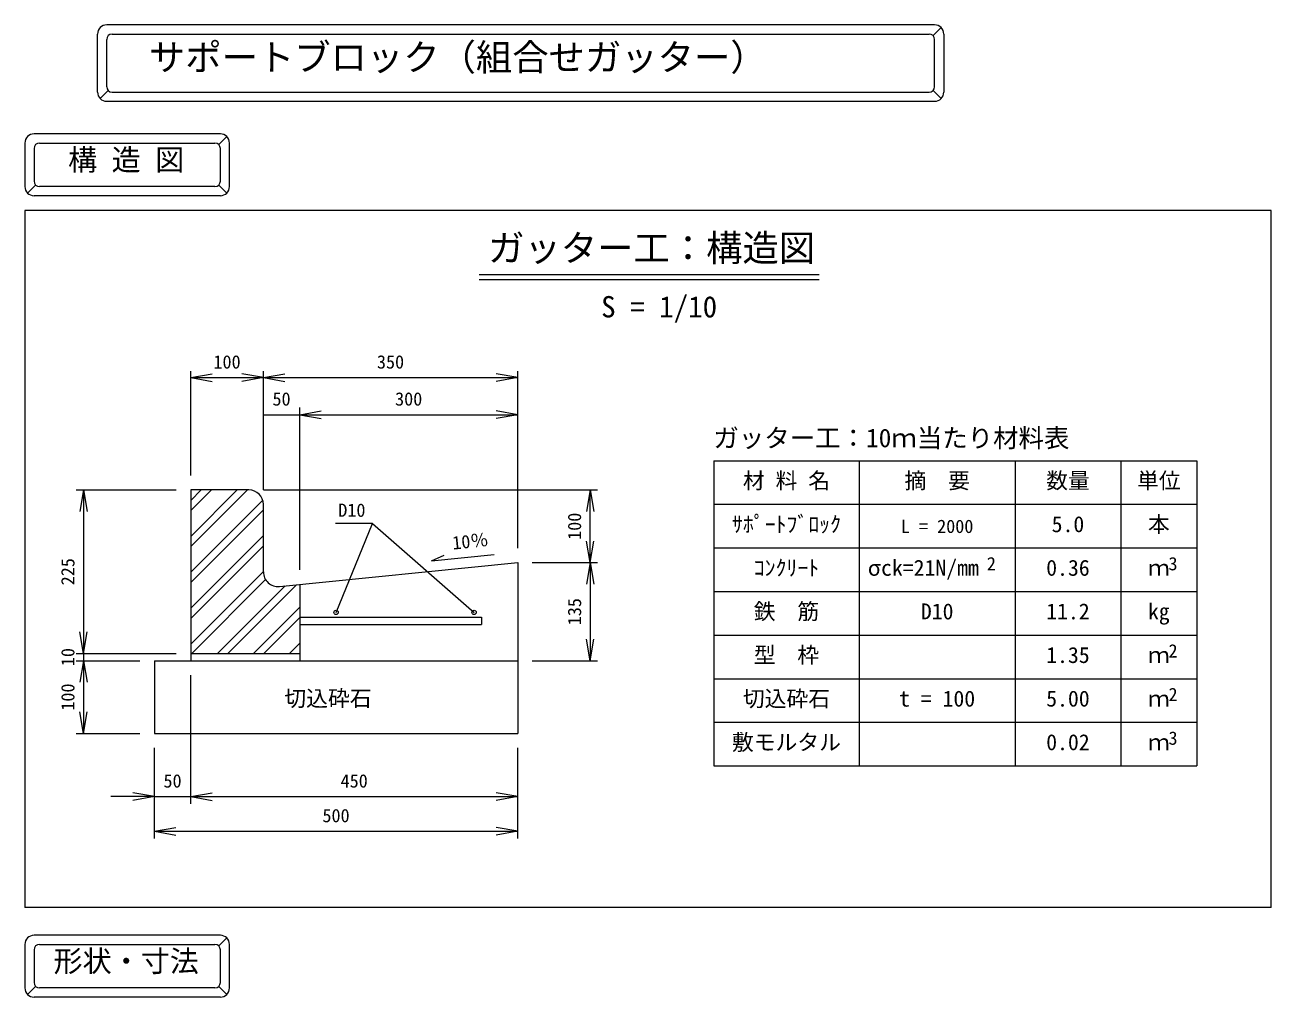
# Model space of a CAD drawing. Units: millimetres on the paper, with parts at other scales. Extents: x 76 to 506, y 34 to 571.
# Drawn here: x 334.4 to 505.9, y 169.2 to 302.9 of the extents above; entities that cross this region are included whole.
import ezdxf
from ezdxf.enums import TextEntityAlignment as Align

# ---------------------------------------------------------------- set-up
doc = ezdxf.new("R2010")
doc.units = ezdxf.units.MM
doc.layers.add('0_2', color=4, linetype='Continuous', lineweight=18)
doc.styles.add('ＭＳ ゴシック-5.0-0.0', font='')
doc.styles.get('ＭＳ ゴシック-5.0-0.0').set_extended_font_data('ＭＳ ゴシック-5.0-0.0')

msp = doc.modelspace()

# ---------------------------------------------------------------- linework, layer by layer
at = {"layer": '0_2'}
for p, q in [((459.616, 302.947), (345.667, 302.947)), ((459.396, 301.477), (460.5, 302.58)), ((344.417, 293.697), (344.417, 301.697)), ((345.667, 294.447), (345.667, 300.947)), ((346.417, 301.697), (458.866, 301.697)), ((459.616, 294.447), (459.616, 300.947)), ((460.866, 301.697), (460.866, 293.697)), ((345.887, 293.916), (344.783, 292.813)), ((346.417, 293.697), (458.866, 293.697)), ((459.396, 293.916), (460.5, 292.813)), ((345.667, 292.447), (459.616, 292.447)), ((334.417, 286.697), (334.417, 280.697)), ((361.314, 287.947), (335.667, 287.947)), ((336.417, 286.697), (360.564, 286.697)), ((361.094, 286.477), (362.198, 287.58)), ((362.564, 280.697), (362.564, 286.697)), ((335.667, 285.947), (335.667, 281.447)), ((361.314, 281.447), (361.314, 285.947)), ((335.887, 280.916), (334.783, 279.813)), ((360.564, 280.697), (336.417, 280.697)), ((361.094, 280.916), (362.198, 279.813)), ((361.314, 279.447), (335.667, 279.447)), ((505.917, 277.411), (334.417, 277.411)), ((334.417, 277.411), (334.417, 181.52)), ((505.917, 181.52), (505.917, 277.411)), ((396.927, 268.612), (443.705, 268.612)), ((396.927, 267.912), (443.705, 267.912)), ((357.236, 240.964), (357.236, 255.308)), ((357.236, 254.412), (360.19, 254.933)), ((357.236, 254.412), (367.236, 254.412)), ((357.236, 254.412), (360.19, 253.891)), ((367.236, 254.412), (364.281, 254.933)), ((367.236, 254.412), (364.281, 253.891)), ((367.236, 238.964), (367.236, 255.308)), ((367.236, 254.412), (370.19, 254.933)), ((367.236, 254.412), (402.236, 254.412)), ((367.236, 254.412), (370.19, 253.891)), ((402.236, 254.412), (399.281, 254.933)), ((402.236, 254.412), (399.281, 253.891)), ((402.236, 230.964), (402.236, 255.308)), ((367.236, 249.315), (372.236, 249.315)), ((372.236, 227.964), (372.236, 250.315)), ((372.236, 249.315), (375.19, 249.836)), ((372.236, 249.315), (402.236, 249.315)), ((372.236, 249.315), (375.19, 248.794)), ((402.236, 249.315), (399.281, 249.836)), ((402.236, 249.315), (399.281, 248.794)), ((429.218, 242.988), (429.218, 200.988)), ((429.218, 242.988), (495.718, 242.988)), ((449.218, 242.988), (449.218, 200.988)), ((470.718, 242.988), (470.718, 200.988)), ((485.218, 242.988), (485.218, 200.988)), ((495.718, 242.988), (495.718, 200.988)), ((341.484, 238.964), (355.236, 238.964)), ((342.484, 238.964), (341.963, 236.01)), ((342.484, 238.964), (342.484, 216.464)), ((342.484, 238.964), (343.005, 236.01)), ((365.037, 238.964), (357.236, 231.163)), ((363.623, 238.964), (357.236, 232.577)), ((360.088, 238.964), (357.236, 236.112)), ((358.673, 238.964), (357.236, 237.527)), ((367.236, 238.964), (413.212, 238.964)), ((412.212, 238.964), (411.691, 236.01)), ((412.212, 228.964), (412.212, 238.964)), ((412.212, 238.964), (412.733, 236.01)), ((367.15, 237.542), (357.236, 227.627)), ((429.218, 236.988), (495.718, 236.988)), ((367.236, 236.213), (357.236, 226.213)), ((382.233, 234.353), (377.141, 234.353)), ((377.236, 222.114), (382.233, 234.353)), ((382.233, 234.353), (396.236, 222.114)), ((367.236, 232.677), (357.236, 222.677)), ((412.212, 228.964), (411.691, 231.919)), ((412.212, 228.964), (412.733, 231.919)), ((367.236, 231.263), (357.236, 221.263)), ((390.383, 229.199), (398.975, 230.058)), ((390.383, 229.199), (392.097, 229.997)), ((429.218, 230.988), (495.718, 230.988)), ((404.236, 228.964), (413.212, 228.964)), ((412.212, 228.964), (411.691, 226.01)), ((412.212, 228.964), (412.212, 215.464)), ((412.212, 228.964), (412.733, 226.01)), ((367.236, 227.728), (357.236, 217.728)), ((367.538, 226.616), (357.386, 216.464)), ((370.221, 225.763), (360.922, 216.464)), ((371.792, 225.92), (362.336, 216.464)), ((429.218, 224.988), (495.718, 224.988)), ((372.236, 222.828), (365.872, 216.464)), ((372.236, 221.414), (367.286, 216.464)), ((342.484, 216.464), (341.963, 219.419)), ((342.484, 216.464), (343.005, 219.419)), ((372.236, 217.878), (370.822, 216.464)), ((412.212, 215.464), (411.691, 218.419)), ((412.212, 215.464), (412.733, 218.419)), ((429.218, 218.988), (495.718, 218.988)), ((341.484, 216.464), (355.236, 216.464)), ((342.484, 216.464), (342.484, 215.464)), ((341.484, 215.464), (350.236, 215.464)), ((342.484, 215.464), (341.963, 212.51)), ((342.484, 215.464), (342.484, 205.464)), ((342.484, 215.464), (343.005, 212.51)), ((404.236, 215.464), (413.212, 215.464)), ((357.236, 195.758), (357.236, 213.464)), ((429.218, 212.988), (495.718, 212.988)), ((342.484, 205.464), (341.963, 208.419)), ((342.484, 205.464), (343.005, 208.419)), ((429.218, 206.988), (495.718, 206.988)), ((341.484, 205.464), (350.236, 205.464)), ((352.236, 190.991), (352.236, 203.464)), ((402.236, 190.991), (402.236, 203.464)), ((429.218, 200.988), (495.718, 200.988)), ((352.236, 196.758), (349.281, 197.279)), ((357.236, 196.758), (360.19, 197.279)), ((402.236, 196.758), (399.281, 197.279)), ((352.236, 196.758), (346.246, 196.758)), ((352.236, 196.758), (349.281, 196.237)), ((352.236, 196.758), (357.236, 196.758)), ((357.236, 196.758), (402.236, 196.758)), ((357.236, 196.758), (360.19, 196.237)), ((402.236, 196.758), (399.281, 196.237)), ((352.236, 191.991), (355.19, 192.512)), ((402.236, 191.991), (399.281, 192.512)), ((352.236, 191.991), (402.236, 191.991)), ((352.236, 191.991), (355.19, 191.47)), ((402.236, 191.991), (399.281, 191.47)), ((505.917, 181.52), (334.417, 181.52)), ((361.314, 177.68), (335.667, 177.68)), ((361.094, 176.211), (362.198, 177.314)), ((334.417, 176.43), (334.417, 170.43)), ((335.667, 175.68), (335.667, 171.18)), ((336.417, 176.43), (360.564, 176.43)), ((361.314, 171.18), (361.314, 175.68)), ((362.564, 170.43), (362.564, 176.43)), ((335.887, 170.65), (334.783, 169.546)), ((360.564, 170.43), (336.417, 170.43)), ((361.094, 170.65), (362.198, 169.546)), ((361.314, 169.18), (335.667, 169.18))]:
    msp.add_line(p, q, dxfattribs=at)
at = {"layer": '0_2', "color": 2}
for p, q in [((365.236, 238.964), (357.236, 238.964)), ((357.236, 238.964), (357.236, 215.464)), ((367.236, 227.674), (367.236, 236.964)), ((369.435, 225.684), (402.236, 228.964)), ((402.236, 228.964), (402.236, 205.464)), ((372.236, 225.964), (372.236, 215.464)), ((372.236, 221.464), (397.236, 221.464)), ((397.236, 221.464), (397.236, 220.464)), ((372.236, 220.464), (397.236, 220.464)), ((357.236, 216.464), (372.236, 216.464)), ((352.236, 215.464), (402.236, 215.464)), ((352.236, 215.464), (352.236, 205.464)), ((352.236, 205.464), (402.236, 205.464))]:
    msp.add_line(p, q, dxfattribs=at)
for centre in [(377.236, 222.114), (396.236, 222.114)]:
    msp.add_circle(centre, 0.3, dxfattribs=at)
at = {"layer": '0_2'}
for centre, radius, start, end in [((345.667, 301.697), 1.25, 90, 180), ((459.616, 301.697), 1.25, 0, 90), ((346.417, 300.947), 0.75, 90, 180), ((458.866, 300.947), 0.75, 0, 90), ((345.667, 293.697), 1.25, 180, 270), ((346.417, 294.447), 0.75, 180, 270), ((458.866, 294.447), 0.75, 270, 0), ((459.616, 293.697), 1.25, 270, 0), ((335.667, 286.697), 1.25, 90, 180), ((336.417, 285.947), 0.75, 90, 180), ((360.564, 285.947), 0.75, 0, 90), ((361.314, 286.697), 1.25, 0, 90), ((336.417, 281.447), 0.75, 180, 270), ((360.564, 281.447), 0.75, 270, 0), ((335.667, 280.697), 1.25, 180, 270), ((361.314, 280.697), 1.25, 270, 0), ((335.667, 176.43), 1.25, 90, 180), ((361.314, 176.43), 1.25, 0, 90), ((336.417, 175.68), 0.75, 90, 180), ((360.564, 175.68), 0.75, 0, 90), ((335.667, 170.43), 1.25, 180, 270), ((336.417, 171.18), 0.75, 180, 270), ((360.564, 171.18), 0.75, 270, 0), ((361.314, 170.43), 1.25, 270, 0)]:
    msp.add_arc(centre, radius, start, end, dxfattribs=at)
at = {"layer": '0_2', "color": 2}
for centre, start, end in [((365.236, 236.964), 0, 90), ((369.236, 227.674), 180, 275.71059)]:
    msp.add_arc(centre, 2, start, end, dxfattribs=at)

# ---------------------------------------------------------------- texts
at = {"layer": '0_2', "color": 7, "style": 'ＭＳ ゴシック-5.0-0.0'}
for s, height, p in [('サポートブロック（組合せガッター）', 3.666, (351.485, 295.573)), ('構 造 図', 2.933, (340.354, 282.043)), ('ガッター工：構造図', 3.666, (398.169, 269.319)), ('S = 1/10', 2.933, (413.72, 261.819)), ('100', 1.833, (360.361, 255.112)), ('350', 1.833, (382.861, 255.112)), ('50', 1.833, (368.486, 250.016)), ('300', 1.833, (385.361, 250.016)), ('ガッター工：10ｍ当たり材料表', 2.566, (429.169, 244.062)), ('材 料 名', 2.199, (433.223, 238.487)), ('摘\u3000要', 2.199, (455.47, 238.487)), ('数量', 2.199, (474.969, 238.487)), ('単位', 2.199, (487.469, 238.487)), ('D10', 1.833, (377.543, 234.711)), ('ｻﾎﾟｰﾄﾌﾞﾛｯｸ', 2.199, (431.727, 232.488)), ('5.0', 2.199, (475.719, 232.489)), ('本', 2.199, (488.97, 232.488)), ('L = 2000', 1.833, (454.97, 232.489)), ('ｺﾝｸﾘｰﾄ', 2.199, (434.722, 226.488)), ('σck=21N/mm', 2.199, (450.415, 226.488)), ('2', 1.833, (466.801, 227.35)), ('0.36', 2.199, (474.969, 226.488)), ('ｍ', 2.199, (488.97, 226.487)), ('3', 1.833, (491.798, 227.349)), ('鉄\u3000筋', 2.199, (434.722, 220.488)), ('D10', 2.199, (457.721, 220.488)), ('11.2', 2.199, (474.969, 220.488)), ('kg', 2.199, (488.97, 220.487)), ('型\u3000枠', 2.199, (434.722, 214.488)), ('1.35', 2.199, (474.969, 214.488)), ('ｍ', 2.199, (488.97, 214.487)), ('2', 1.833, (491.801, 215.35)), ('切込砕石', 2.199, (370.126, 208.518)), ('切込砕石', 2.199, (433.227, 208.489)), ('t = 100', 2.199, (454.722, 208.488)), ('5.00', 2.199, (474.969, 208.489)), ('2', 1.833, (491.799, 209.35)), ('ｍ', 2.199, (488.971, 208.489)), ('敷モルタル', 2.199, (431.723, 202.489)), ('0.02', 2.199, (474.969, 202.489)), ('ｍ', 2.199, (488.971, 202.489)), ('3', 1.833, (491.799, 203.35)), ('50', 1.833, (353.486, 197.458)), ('450', 1.833, (377.861, 197.458)), ('500', 1.833, (375.361, 192.69)), ('形状・寸法', 2.933, (338.355, 171.777))]:
    msp.add_text(s, height=height, dxfattribs=at).set_placement(p, align=Align.BOTTOM_LEFT)
for s, rotation, p in [('100', 90, (411.512, 232.089)), ('10％', 5.711, (393.378, 230.2)), ('225', 90, (341.784, 225.839)), ('135', 90, (411.512, 220.339)), ('10', 90, (341.784, 214.714)), ('100', 90, (341.784, 208.589))]:
    msp.add_text(s, height=1.833, rotation=rotation, dxfattribs=at).set_placement(p, align=Align.BOTTOM_LEFT)

doc.saveas('drawing.dxf')
